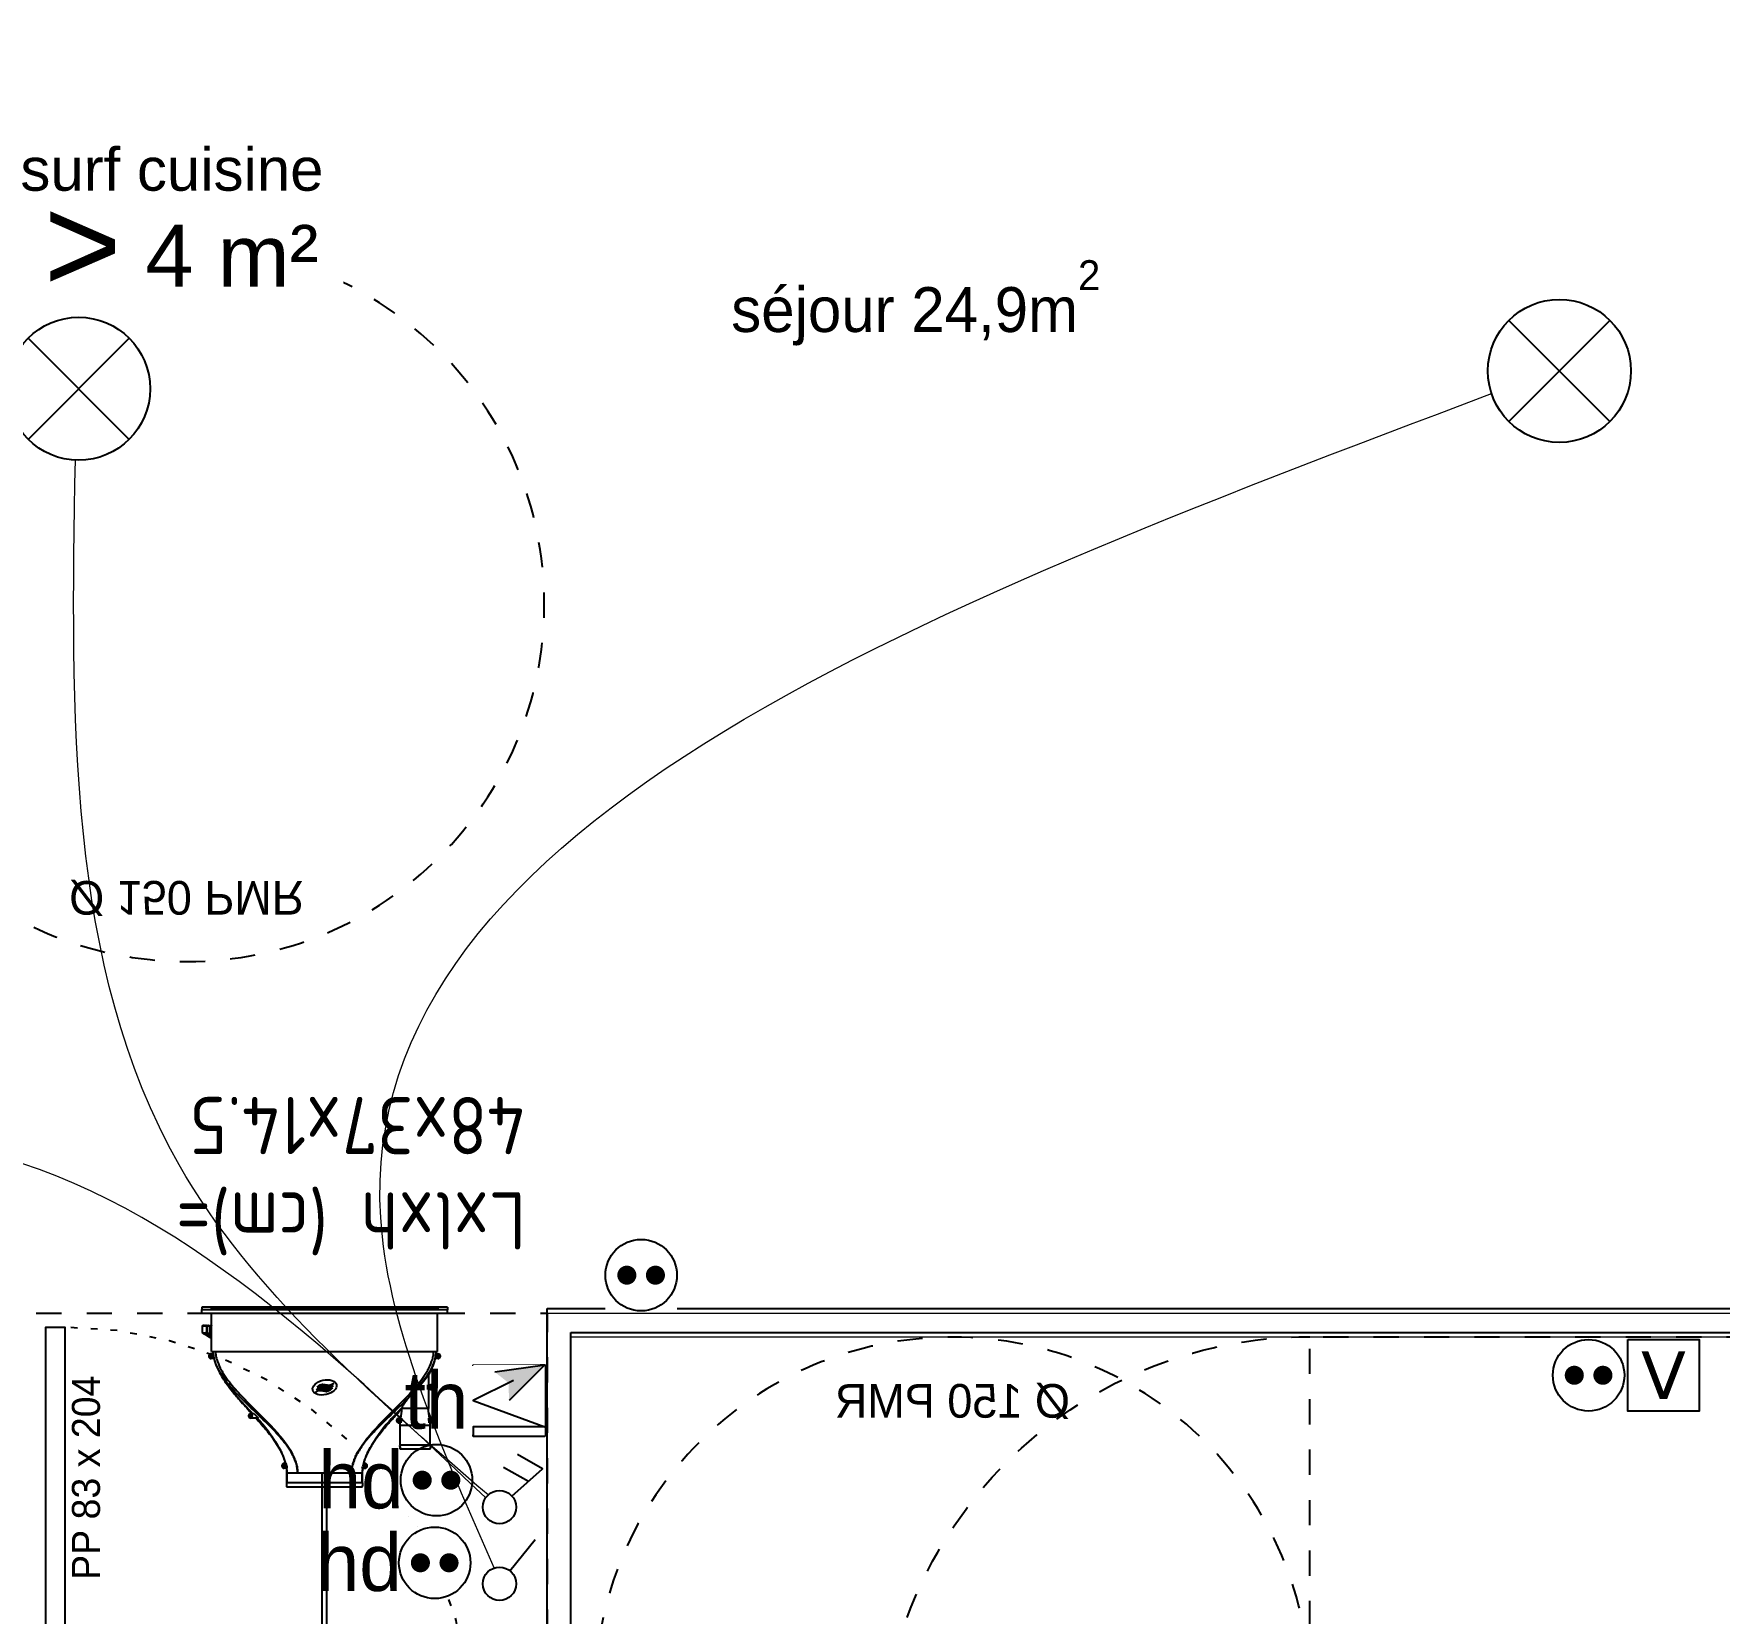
# Model space of a CAD drawing. Header units: centimetres. Extents: x 2648 to 12729, y 1890 to 6224.
# Drawn here: x 10297.7 to 10651.3, y 4448.4 to 4779.8 of the extents above; entities that cross this region are included whole.
import ezdxf

# ---------------------------------------------------------------- set-up
doc = ezdxf.new("R2010")
doc.units = ezdxf.units.CM
for name, pattern in [('Style de ligne -18', [0.164042, 0.054681, -0.109361]), ('Style de ligne -5', [0.20828, 0.069425, -0.138855]), ('VW-01', [0.41656, 0.20828, -0.20828])]:
    doc.linetypes.add(name, pattern=pattern)
for name, color, linetype in [('B aménagement intérieur', 252, 'Continuous'), ('B Faux plafonds', 9, 'Continuous'), ('B Général', 252, 'Continuous'), ('C ANNOTATIONS-PMR', 252, 'Style de ligne -5'), ('C ANNOTATIONS-prestations', 252, 'Continuous'), ('C ANNOTATIONS-texte', 252, 'Continuous'), ('D SURFACES-shab', 252, 'Continuous')]:
    doc.layers.add(name, color=color, linetype=linetype)
for name, color, linetype, lineweight in [('prlm-CHAUFF', 4, 'Continuous', 25), ('prlm-ELEC-CFA', 1, 'Continuous', 25), ('prlm-ELEC-CFO', 10, 'Continuous', 25)]:
    doc.layers.add(name, color=color, linetype=linetype, lineweight=lineweight)
doc.styles.add('Eurostile', font='Eurosti.TTF')
doc.styles.add('Eurostile (italic)', font='Eurostib.TTF')
doc.styles.add('prlm-elec-cfa', font='comic.ttf', dxfattribs={"height": 12})
doc.styles.add('prlm-elec-cfo', font='comic.ttf', dxfattribs={"height": 12})
doc.styles.add('prlm-sejc', font='arial.ttf', dxfattribs={"height": 20})
doc.styles.get("Standard").update_dxf_attribs({"font": 'isocp.shx', "height": 15})

# ---------------------------------------------------------------- blocks, each defined once
blk = doc.blocks.new('B 80.PP 80')
at = {"layer": 'B Général', "flags": 128}
blk.add_lwpolyline([(-43, 2.5), (-43, 85.5), (-39, 85.5), (-39, 2.5)], close=True, dxfattribs=at)
at = {"layer": 'B Général', "linetype": 'Style de ligne -18', "ltscale": 25.4, "flags": 128}
blk.add_lwpolyline([(46, 2.5), (45.27, 13.33), (43.1, 23.98), (39.53, 34.26), (34.61, 44), (28.44, 53.03), (21.1, 61.19), (12.74, 68.35), (3.5, 74.38), (-6.47, 79.18), (-17, 82.67), (-27.91, 84.79), (-39, 85.5)], dxfattribs=at)
at = {"layer": 'B Général', "linetype": 'Continuous', "flags": 128}
for points in [[(-45, 2.5), (-43, 2.5), (-43, 0), (-40, 0), (-40, -2.5), (-45, -2.5)], [(48, 2.5), (46, 2.5), (46, 0), (43, 0), (43, -2.5), (48, -2.5), (48, -2.5), (48, -2.5), (48, 1.79), (48, 1.79)]]:
    blk.add_lwpolyline(points, close=True, dxfattribs=at)
at = {"layer": 'C ANNOTATIONS-prestations', "insert": (-37.5, 32.5), "char_height": 5.8825, "attachment_point": 1, "rotation": 90, "line_spacing_factor": 0.894142, "style": 'Eurostile'}
blk.add_mtext('PP 83 x 204', dxfattribs=at)
blk = doc.blocks.new('B 80.Rond 150_PMR')
at = {"layer": 'B Général', "linetype": 'VW-01', "ltscale": 25.4}
blk.add_circle((0, 0), 75, dxfattribs=at)
at = {"layer": 'B Général', "insert": (-61.5, 0), "char_height": 7.059, "attachment_point": 5, "rotation": 90, "line_spacing_factor": 0.894142, "style": 'Eurostile (italic)'}
blk.add_mtext('Ø 150 PMR', dxfattribs=at)
blk = doc.blocks.new('B 80.Lit 140.190_PMR 1')
at = {"layer": 'B Général', "linetype": 'VW-01', "ltscale": 25.4, "flags": 128}
blk.add_lwpolyline([(-70, 50), (70, 50), (70, 140), (-70, 140)], close=True, dxfattribs=at)
at = {"layer": 'B Général', "linetype": 'VW-01', "ltscale": 25.4}
blk.add_arc((70, 50), 90, 0, 90, dxfattribs=at)
blk = doc.blocks.new('B 80.T3 BS 107 (2D)')
at = {"layer": 'B Faux plafonds', "linetype": 'VW-01', "ltscale": 25.4, "flags": 128}
blk.add_lwpolyline([(-102.3, 328.51), (-102.31, 254.52), (-410.28, 254.51), (-410.28, 161.48), (-267.29, 161.48), (-267.29, 34.48), (-143.3, 34.48), (-143.3, 134.5), (-69.14, 134.5), (-69.24, 43.59), (-66.26, 43.59), (-66.26, 43.57), (78.3, 43.58), (78.3, 263.5), (63.3, 263.5), (63.3, 328.51)], close=True, dxfattribs=at)
at = {"layer": 'B Général', "linetype": 'Continuous'}
for p, q in [((78.3, 161.51), (78.3, 42.58)), ((83.3, 161.51), (83.3, 47.58)), ((83.3, 161.51), (83.3, 47.58)), ((78.3, 129.5), (78.3, 42.58)), ((83.3, 47.58), (498.3, 47.58)), ((83.3, 47.58), (498.3, 47.58)), ((78.3, 42.58), (498.3, 42.58)), ((78.3, 42.58), (498.3, 42.58))]:
    blk.add_line(p, q, dxfattribs=at)
at = {"layer": 'D SURFACES-shab', "lineweight": 18, "flags": 128}
for points in [[(83.3, 328.49), (498.3, 328.49), (498.3, 48.58), (83.3, 48.58)], [(-138.3, 43.58), (-69.24, 43.59), (-69.27, 129.5), (78.3, 129.5), (78.3, 43.58), (498.3, 43.58), (498.3, -328.51), (-138.3, -328.51)]]:
    blk.add_lwpolyline(points, close=True, dxfattribs=at)
at = {"layer": 'B Général', "rotation": 180}
blk.add_blockref('B 80.Lit 140.190_PMR 1', (308.3, 188.49), dxfattribs=at)
at = {"layer": 'B Général', "xscale": -1, "rotation": 180}
blk.add_blockref('B 80.PP 80', (16.11, 132), dxfattribs=at)
at = {"layer": 'C ANNOTATIONS-PMR', "ltscale": 25.4}
for p, rotation in [((163.3, 123.58), 90), ((2.7, -105.23), 270)]:
    blk.add_blockref('B 80.Rond 150_PMR', p, dxfattribs=dict(at, rotation=rotation))
blk = doc.blocks.new('xi.th-ch')
at = {"layer": 'prlm-CHAUFF', "color": 0, "linetype": 'ByBlock', "lineweight": -2, "flags": 128}
blk.add_lwpolyline([(-7.5, 7.5), (7.5, 7.5), (7.5, -7.5), (-7.5, -7.5)], close=True, dxfattribs=at)
at = {"layer": 'prlm-CHAUFF', "color": 0}
blk.add_lwpolyline([(-7.5, -7.5), (7.5, 7.5)], dxfattribs=at)
blk = doc.blocks.new('xi.TH')
at = {"color": 0, "lineweight": 5}
blk.add_wipeout([(-7.5, -7.5), (7.5, -7.5), (7.5, 7.5), (-7.5, 7.5)], dxfattribs=at).dxf.layer = 'prlm-ELEC-CFA'
at = {"layer": 'prlm-ELEC-CFA', "lineweight": 5}
blk.add_hatch(color=0, dxfattribs=at).paths.add_polyline_path([(-3, 6), (-0.1, 3.7), (0, 0), (7.5, 7.5)])
at = {"layer": 'prlm-ELEC-CFA', "color": 0}
for points in [[(-3, 6), (7.5, 7.5), (0, 0)], [(0.95, 4.23), (-7.5, 0), (7.5, -5.5), (-7.5, -5.5), (-7.5, -7.5), (7.5, -7.5)]]:
    blk.add_lwpolyline(points, dxfattribs=at)
blk = doc.blocks.new('xi.PC')
at = {"color": 0, "lineweight": 5}
blk.add_wipeout([(-7.5, -7.5), (7.5, -7.5), (7.5, 7.5), (-7.5, 7.5)], dxfattribs=at).dxf.layer = 'prlm-ELEC-CFO'
at = {"layer": 'prlm-ELEC-CFO', "color": 0, "linetype": 'ByBlock', "lineweight": 5, "const_width": 2}
for points in [[(-4, 0, 1), (-2, 0, 1)], [(2, 0, 1), (4, 0, 1)]]:
    blk.add_lwpolyline(points, format="xyb", close=True, dxfattribs=at)
at = {"layer": 'prlm-ELEC-CFO', "color": 0, "linetype": 'ByBlock', "lineweight": -2}
blk.add_circle((0, 0), 7.5, dxfattribs=at)
blk = doc.blocks.new('xi.PCHD')
at = {"color": 0, "lineweight": 5}
blk.add_wipeout([(-7.5, -7.5), (7.5, -7.5), (7.5, 7.5), (-7.5, 7.5)], dxfattribs=at).dxf.layer = 'prlm-ELEC-CFO'
at = {"layer": 'prlm-ELEC-CFO', "color": 0, "linetype": 'ByBlock', "lineweight": 5, "const_width": 2}
for points in [[(-4, 0, 1), (-2, 0, 1)], [(2, 0, 1), (4, 0, 1)]]:
    blk.add_lwpolyline(points, format="xyb", close=True, dxfattribs=at)
at = {"layer": 'prlm-ELEC-CFO', "color": 0, "linetype": 'ByBlock', "lineweight": -2}
blk.add_circle((0, 0), 7.5, dxfattribs=at)
blk = doc.blocks.new('xi.DA')
at = {"layer": 'prlm-ELEC-CFO', "color": 0}
for points in [[(4.05, 1.39), (-1.17, 4.34)], [(0.61, -1.67), (7.04, 4.05), (1.81, 7.01)]]:
    blk.add_lwpolyline(points, dxfattribs=at)
blk.add_circle((-2, -4), 3.5, dxfattribs=at)
blk = doc.blocks.new('xi.SA')
at = {"layer": 'prlm-ELEC-CFO', "color": 0}
blk.add_lwpolyline([(0.2, -1.28), (5.5, 5.28)], dxfattribs=at)
blk.add_circle((-2, -4), 3.5, dxfattribs=at)
blk = doc.blocks.new('xi.PTCE')
at = {"layer": 'prlm-ELEC-CFO', "color": 0}
for points in [[(-10.61, 10.61), (10.61, -10.61)], [(10.61, 10.61), (-10.61, -10.61)]]:
    blk.add_lwpolyline(points, dxfattribs=at)
at = {"layer": 'prlm-ELEC-CFO', "color": 0, "linetype": 'ByBlock'}
blk.add_circle((0, 0), 15, dxfattribs=at)
blk = doc.blocks.new('xi.4m²')
at = {"color": 0}
blk.add_wipeout([(-34.54, 20.54), (34.54, 20.54), (34.54, -20.54), (-34.54, -20.54)], dxfattribs=at).dxf.layer = 'prlm-ELEC-CFO'
at = {"layer": 'prlm-ELEC-CFO', "color": 0, "attachment_point": 6, "line_spacing_factor": 0.8, "style": 'prlm-sejc'}
for s, insert, char_height in [('surf cuisine', (30.36, 8.9), 9), ('4 m²', (29.31, -9.19), 13)]:
    blk.add_mtext(s, dxfattribs=dict(at, insert=insert, char_height=char_height))
at = {"layer": 'prlm-ELEC-CFO', "color": 0, "style": 'prlm-sejc', "flags": 8}
blk.add_attdef('?', (-28.3, -16.79), '', height=20, dxfattribs=at)
blk = doc.blocks.new('xi.TV')
at = {"layer": 'prlm-ELEC-CFA', "color": 0, "linetype": 'ByBlock', "lineweight": -2, "flags": 128}
blk.add_lwpolyline([(-7.5, 7.5), (7.5, 7.5), (7.5, -7.5), (-7.5, -7.5)], close=True, dxfattribs=at)
at = {"layer": 'prlm-ELEC-CFA', "color": 0, "linetype": 'ByBlock', "insert": (0, 0), "char_height": 10, "width": 11.36, "attachment_point": 5}
blk.add_mtext('{\\fVerdana|b0|i0|c0|p34;V}', dxfattribs=at)
blk = doc.blocks.new('xi.twintop')
at = {"layer": 'prlm-CHAUFF', "ltscale": 50}
for p, q in [((-8, 35.6), (8, 35.6)), ((-7.9, 36.5), (7.9, 36.5)), ((-7.9, 35.6), (-7.9, 33.5)), ((-7.9, 33.5), (-7.9, 35.6)), ((7.9, 35.6), (7.9, 33.5)), ((7.9, 33.5), (7.9, 35.6)), ((-8.61, 31.95), (-8.61, 32.05)), ((-8.61, 32.05), (-8.51, 32.05)), ((-8.51, 31.95), (-8.61, 31.95)), ((-8.51, 32.16), (-8.41, 32.16)), ((-8.51, 32.05), (-8.51, 32.16)), ((-8.51, 31.84), (-8.51, 31.95)), ((-8.41, 31.84), (-8.51, 31.84)), ((-7.9, 32.5), (-8.46, 32.5)), ((-8.41, 32.16), (-8.41, 32.05)), ((-8.41, 32.05), (-8.3, 32.05)), ((-8.3, 31.95), (-8.41, 31.95)), ((-8.41, 31.95), (-8.41, 31.84)), ((-8.3, 32.05), (-8.3, 31.95)), ((-8.16, 31.5), (-7.95, 32.18)), ((-7.9, 32.5), (-7.95, 32.18)), ((-5.67, 33.5), (-7.9, 33.5)), ((5.67, 33.5), (-5.67, 33.5)), ((7.9, 33.5), (5.67, 33.5)), ((7.95, 32.18), (7.9, 32.5)), ((7.9, 32.5), (8.46, 32.5)), ((8.16, 31.5), (7.95, 32.18)), ((8.3, 31.95), (8.3, 32.05)), ((8.3, 32.05), (8.41, 32.05)), ((8.41, 31.95), (8.3, 31.95)), ((8.41, 32.16), (8.51, 32.16)), ((8.41, 32.05), (8.41, 32.16)), ((8.41, 31.84), (8.41, 31.95)), ((8.51, 31.84), (8.41, 31.84)), ((8.51, 32.16), (8.51, 32.05)), ((8.51, 32.05), (8.61, 32.05)), ((8.61, 31.95), (8.51, 31.95)), ((8.51, 31.95), (8.51, 31.84)), ((8.61, 32.05), (8.61, 31.95)), ((-22.15, 28.5), (-15.85, 28.5)), ((-9.41, 28.48), (-9.41, 28.48)), ((-8.46, 31.5), (-8.16, 31.5)), ((8.46, 31.5), (8.16, 31.5)), ((9.12, 29.02), (9.09, 29.02)), ((9.41, 28.48), (9.38, 28.48)), ((-15.75, 27.6), (-22.25, 27.6)), ((-22.15, 27.6), (-22.15, 23.5)), ((-22.15, 27.6), (-22.15, 23.5)), ((-15.85, 27.6), (-15.85, 23.5)), ((-15.85, 27.6), (-15.85, 23.5)), ((-22.56, 22.55), (-22.45, 22.55)), ((-22.56, 22.45), (-22.56, 22.55)), ((-22.45, 22.45), (-22.56, 22.45)), ((-22.45, 22.66), (-22.35, 22.66)), ((-22.45, 22.55), (-22.45, 22.66)), ((-22.45, 22.34), (-22.45, 22.45)), ((-22.35, 22.34), (-22.45, 22.34)), ((-22.4, 23), (-21.97, 23)), ((-21.85, 22), (-22.4, 22)), ((-22.35, 22.66), (-22.35, 22.55)), ((-22.35, 22.55), (-22.24, 22.55)), ((-22.24, 22.45), (-22.35, 22.45)), ((-22.35, 22.45), (-22.35, 22.34)), ((-22.24, 22.55), (-22.24, 22.45)), ((-15.85, 23.5), (-22.15, 23.5)), ((-21.97, 23), (-21.85, 22.06)), ((-21.85, 22.06), (-21.85, 22)), ((-16.2, 19.84), (-14.13, 22)), ((-14.13, 22), (-16.2, 19.84)), ((-16.15, 22.06), (-16.03, 23)), ((-16.15, 22), (-16.15, 22.06)), ((-15.6, 22), (-16.15, 22)), ((-16.03, 23), (-15.6, 23)), ((-15.76, 22.45), (-15.76, 22.55)), ((-15.76, 22.55), (-15.65, 22.55)), ((-15.65, 22.45), (-15.76, 22.45)), ((-15.65, 22.66), (-15.55, 22.66)), ((-15.65, 22.55), (-15.65, 22.66)), ((-15.65, 22.34), (-15.65, 22.45)), ((-15.55, 22.34), (-15.65, 22.34)), ((-15.55, 22.66), (-15.55, 22.55)), ((-15.55, 22.55), (-15.44, 22.55)), ((-15.55, 22.45), (-15.55, 22.34)), ((-15.44, 22.45), (-15.55, 22.45)), ((-15.44, 22.55), (-15.44, 22.45)), ((14.83, 21), (13.83, 22)), ((13.83, 22), (15.44, 22)), ((15.28, 21.45), (15.28, 21.55)), ((15.28, 21.55), (15.39, 21.55)), ((15.39, 21.45), (15.28, 21.45)), ((15.39, 21.66), (15.49, 21.66)), ((15.39, 21.55), (15.39, 21.66)), ((15.39, 21.34), (15.39, 21.45)), ((15.49, 21.34), (15.39, 21.34)), ((15.49, 21.66), (15.49, 21.55)), ((15.49, 21.55), (15.6, 21.55)), ((15.49, 21.45), (15.49, 21.34)), ((15.6, 21.45), (15.49, 21.45)), ((15.6, 21.55), (15.6, 21.45)), ((-21.8, 20), (-16.2, 20)), ((-21.8, 16), (-21.8, 20)), ((-21.8, 16), (-21.8, 20)), ((-16.2, 19.84), (-16.2, 20)), ((-16.2, 19.84), (-16.2, 20)), ((15.44, 21), (14.83, 21)), ((-22.36, 15.45), (-22.36, 15.55)), ((-22.36, 15.55), (-22.25, 15.55)), ((-22.25, 15.45), (-22.36, 15.45)), ((-22.25, 15.66), (-22.15, 15.66)), ((-22.25, 15.55), (-22.25, 15.66)), ((-22.25, 15.34), (-22.25, 15.45)), ((-22.15, 15.34), (-22.25, 15.34)), ((-22.2, 16), (-21.65, 16)), ((-21.65, 15), (-22.2, 15)), ((-22.15, 15.66), (-22.15, 15.55)), ((-22.15, 15.55), (-22.04, 15.55)), ((-22.15, 15.45), (-22.15, 15.34)), ((-22.04, 15.45), (-22.15, 15.45)), ((-22.04, 15.55), (-22.04, 15.45)), ((-21.8, 12.88), (-21.8, 15)), ((-21.8, 12.88), (-21.8, 15)), ((-21.65, 16), (-21.65, 15)), ((-23.96, 8.95), (-23.96, 9.05)), ((-23.96, 9.05), (-23.85, 9.05)), ((-23.85, 8.95), (-23.96, 8.95)), ((-23.85, 9.16), (-23.75, 9.16)), ((-23.85, 9.05), (-23.85, 9.16)), ((-23.85, 8.84), (-23.85, 8.95)), ((-23.75, 8.84), (-23.85, 8.84)), ((-23.8, 9.5), (-23.19, 9.5)), ((-23.36, 8.5), (-23.8, 8.5)), ((-23.75, 9.16), (-23.75, 9.05)), ((-23.75, 9.05), (-23.64, 9.05)), ((-23.75, 8.95), (-23.75, 8.84)), ((-23.64, 8.95), (-23.75, 8.95)), ((23.7, 8), (-23.7, 8)), ((-23.7, 8), (-23.7, 0)), ((-23.64, 9.05), (-23.64, 8.95)), ((-23.36, 8.42), (-23.36, 8.5)), ((23.19, 9.5), (23.8, 9.5)), ((23.36, 8.42), (23.36, 8.5)), ((23.8, 8.5), (23.36, 8.5)), ((23.64, 8.95), (23.64, 9.05)), ((23.64, 9.05), (23.75, 9.05)), ((23.75, 8.95), (23.64, 8.95)), ((23.7, 8), (23.7, 0)), ((23.75, 9.16), (23.85, 9.16)), ((23.75, 9.05), (23.75, 9.16)), ((23.75, 8.84), (23.75, 8.95)), ((23.85, 8.84), (23.75, 8.84)), ((23.85, 9.16), (23.85, 9.05)), ((23.85, 9.05), (23.96, 9.05)), ((23.85, 8.95), (23.85, 8.84)), ((23.96, 8.95), (23.85, 8.95)), ((23.96, 9.05), (23.96, 8.95)), ((24.18, 4.47), (23.7, 4.81)), ((24.06, 4.42), (23.7, 4.66)), ((24.06, 2.6), (24.06, 4.42)), ((24.64, 4.04), (24.06, 4.42)), ((24.2, 4.46), (24.18, 4.47)), ((24.54, 4.24), (24.2, 4.46)), ((24.35, 4.85), (24.33, 4.89)), ((24.35, 4.36), (24.35, 4.85)), ((24.35, 4.85), (24.36, 4.85)), ((24.41, 4.79), (24.43, 4.83)), ((24.41, 4.79), (24.41, 4.32)), ((25.01, 4.43), (24.41, 4.79)), ((24.43, 4.83), (25.04, 4.47)), ((24.64, 4.04), (24.72, 4.01)), ((24.64, 2.6), (24.64, 4.04)), ((24.72, 4.01), (24.72, 2.65)), ((25.04, 4.47), (25.01, 4.43)), ((25.01, 4.25), (25.01, 4.43)), ((25.02, 4.42), (25.01, 4.43)), ((25.06, 4.46), (25.02, 4.42)), ((25.02, 4.42), (25.02, 4.25)), ((25.28, 4.25), (25.02, 4.42)), ((25.04, 4.47), (25.06, 4.46)), ((25.06, 4.46), (25.39, 4.24)), ((25.71, 2.65), (25.71, 4.01)), ((-25.75, 0), (-25.75, -0.73)), ((25.75, 0), (-25.75, 0)), ((23.7, 2.6), (24.06, 2.6)), ((23.7, 2.57), (23.73, 2.6)), ((23.79, 2.6), (23.88, 2.51)), ((23.88, 2.51), (23.97, 2.6)), ((24.04, 2.6), (24.13, 2.51)), ((24.64, 2.6), (24.06, 2.6)), ((24.13, 2.51), (24.22, 2.6)), ((24.18, 2.56), (24.24, 2.51)), ((24.24, 2.51), (24.3, 2.58)), ((24.28, 2.6), (24.37, 2.51)), ((24.37, 2.51), (24.46, 2.6)), ((24.42, 2.57), (24.48, 2.51)), ((24.48, 2.51), (24.56, 2.58)), ((24.54, 2.6), (24.63, 2.51)), ((24.63, 2.51), (24.72, 2.6)), ((24.72, 2.65), (24.64, 2.6)), ((24.64, 2.6), (24.64, 2.6)), ((25.66, 2.6), (24.64, 2.6)), ((24.7, 2.58), (24.77, 2.51)), ((24.72, 2.65), (25.71, 2.65)), ((24.73, 2.6), (24.82, 2.51)), ((24.77, 2.51), (24.79, 2.53)), ((24.82, 2.51), (24.91, 2.6)), ((24.9, 2.59), (24.98, 2.51)), ((24.98, 2.51), (25.07, 2.6)), ((25.02, 2.54), (25.05, 2.51)), ((25.05, 2.51), (25.09, 2.55)), ((25.06, 2.58), (25.13, 2.51)), ((25.13, 2.51), (25.22, 2.6)), ((25.19, 2.57), (25.25, 2.51)), ((25.25, 2.51), (25.34, 2.6)), ((25.27, 2.53), (25.29, 2.51)), ((25.29, 2.51), (25.32, 2.54)), ((25.31, 2.56), (25.36, 2.51)), ((25.36, 2.51), (25.45, 2.6)), ((25.4, 2.55), (25.44, 2.51)), ((25.44, 2.51), (25.53, 2.6)), ((25.48, 2.54), (25.51, 2.51)), ((25.51, 2.51), (25.6, 2.6)), ((25.53, 2.53), (25.55, 2.51)), ((25.55, 2.51), (25.64, 2.6)), ((25.71, 2.65), (25.66, 2.6)), ((25.66, 2.6), (25.66, 2.6)), ((25.75, 0), (25.75, -0.73)), ((-25.75, -0.81), (-25.75, -0.73)), ((-25.75, -0.73), (25.75, -0.73)), ((-25.75, -1.3), (-25.75, -0.81)), ((25.75, -0.81), (-25.75, -0.81)), ((-25.75, -1.3), (25.75, -1.3)), ((23.75, -0.99), (-23.75, -0.99)), ((-23.75, -1.06), (-23.75, -0.99)), ((-23.55, -0.99), (-23.75, -1.06)), ((-23.75, -1.06), (23.75, -1.06)), ((23.75, -1.11), (-23.75, -1.11)), ((-23.75, -1.16), (-23.75, -1.11)), ((-23.59, -1.11), (-23.75, -1.16)), ((-23.75, -1.16), (23.75, -1.16)), ((23.75, -1.2), (-23.75, -1.2)), ((-23.75, -1.23), (-23.75, -1.2)), ((-23.64, -1.2), (-23.75, -1.23)), ((-23.75, -1.23), (23.75, -1.23)), ((23.75, -1.26), (-23.75, -1.26)), ((-23.75, -1.28), (-23.75, -1.26)), ((-23.68, -1.26), (-23.75, -1.28)), ((-23.75, -1.28), (23.75, -1.28)), ((23.75, -1.29), (-23.75, -1.29)), ((-23.75, -1.3), (-23.75, -1.29)), ((-23.73, -1.29), (-23.75, -1.3)), ((-23.75, -1.3), (23.75, -1.3)), ((23.75, -1.06), (23.55, -0.99)), ((23.75, -1.16), (23.59, -1.11)), ((23.75, -1.23), (23.64, -1.2)), ((23.75, -1.28), (23.68, -1.26)), ((23.75, -1.3), (23.73, -1.29)), ((23.75, -0.99), (23.75, -1.06)), ((23.75, -1.11), (23.75, -1.16)), ((23.75, -1.2), (23.75, -1.23)), ((23.75, -1.26), (23.75, -1.28)), ((23.75, -1.29), (23.75, -1.3)), ((25.75, -0.73), (25.75, -0.81)), ((25.75, -1.3), (25.75, -0.81))]:
    blk.add_line(p, q, dxfattribs=at)
for centre, radius in [((-8.46, 32), 0.3), ((-8.46, 32), 0.25), ((8.46, 32), 0.3), ((8.46, 32), 0.25), ((-22.4, 22.5), 0.3), ((-22.4, 22.5), 0.25), ((-15.6, 22.5), 0.3), ((-15.6, 22.5), 0.25), ((15.44, 21.5), 0.3), ((15.44, 21.5), 0.25), ((-22.2, 15.5), 0.3), ((-22.2, 15.5), 0.25), ((-23.8, 9), 0.3), ((-23.8, 9), 0.25), ((23.8, 9), 0.3), ((23.8, 9), 0.25)]:
    blk.add_circle(centre, radius, dxfattribs=at)
for centre, radius, start, end in [((-6.01, 35.83), 2, 160.5755, 186.7441), ((-6.01, 35.83), 2, 160.5755, 186.7441), ((6.01, 35.83), 2, 353.2559, 19.4245), ((6.01, 35.83), 2, 353.2559, 19.4245), ((-8.46, 32), 0.5, 90, 270), ((-15.67, 33.51), 7.77, 352.5456, 359.9423), ((-15.72, 33.51), 7.82, 352.5763, 359.9264), ((-15.07, 33.49), 7.17, 352.0923, 353.5448), ((-15.07, 33.49), 7.17, 353.9053, 0.1157), ((15.11, 33.49), 7.25, 179.9215, 187.8382), ((15.67, 33.51), 7.77, 180.0577, 187.4544), ((15.72, 33.51), 7.82, 180.0736, 187.4237), ((21.1, 34.98), 13.43, 192.9954, 216.0824), ((8.46, 32), 0.5, 270, 90), ((-20.26, 27.83), 2, 160.5755, 186.7441), ((-20.26, 27.83), 2, 160.5755, 186.7441), ((-17.74, 27.83), 2, 353.2559, 19.4245), ((-17.74, 27.83), 2, 353.2559, 19.4245), ((-43.13, 48.06), 39, 319.3887, 329.86), ((-43.13, 48.06), 39, 319.3887, 329.8601), ((-26.92, 38.17), 20.01, 331.0483, 332.7983), ((-26.92, 38.17), 20.01, 331.0482, 332.7982), ((-19.51, 34.47), 11.74, 332.3321, 345.441), ((-19.16, 34.32), 11.35, 332.1374, 345.6929), ((19.16, 34.32), 11.35, 194.4106, 207.8626), ((26.92, 38.17), 20.01, 207.2018, 208.9518), ((43.13, 48.06), 39, 210.1399, 220.6113), ((43.13, 48.06), 39, 212.5506, 220.6113), ((-22.4, 22.5), 0.5, 90, 270), ((-15.6, 22.5), 0.5, 270, 90), ((-22.51, 30.1), 11.66, 315.9701, 320.4245), ((-22.76, 30.33), 11.99, 316.0326, 320.3619), ((22.51, 30.1), 11.66, 219.5755, 224.0299), ((22.76, 30.33), 11.99, 219.6381, 223.9674), ((15.44, 21.5), 0.5, 270, 90), ((-22.2, 15.5), 0.5, 90, 270), ((-2.48, -0.77), 23.65, 136.4099, 144.7501), ((-44.74, 40.05), 35.1, 315.7111, 319.5265), ((-23.8, 9), 0.5, 90, 270), ((-11.41, 6.64), 12.12, 163.7263, 166.3852), ((23.8, 9), 0.5, 270, 90), ((17.64, -7.23), 13.85, 61.9182, 64.0515), ((17.76, -6.88), 13.43, 62.115, 63.7632), ((18.29, -6.04), 12.5, 61.3177, 61.5903), ((24.75, 5.45), 0.703, 233.033, 242.9325), ((24.72, 5.11), 0.448, 214.6713, 225.4982), ((25.88, 4.92), 0.836, 234.1326, 239.2425), ((18.29, -6.04), 12.5, 53.7494, 55.0637)]:
    blk.add_arc(centre, radius, start, end, dxfattribs=at)
blk.add_ellipse((0, 15.55), major_axis=(2.49, 0.57), ratio=0.600775, dxfattribs=at)
for points, knots in [([(-5.67, 33.5), (-5.67, 33.33), (-5.68, 33.16), (-5.7, 32.82), (-5.72, 32.65), (-5.8, 32.15), (-5.87, 31.82), (-6.05, 31.16), (-6.16, 30.84), (-6.41, 30.21), (-6.55, 29.9), (-7, 29), (-7.34, 28.43), (-8.08, 27.34), (-8.47, 26.81), (-9.69, 25.27), (-10.57, 24.3), (-12.38, 22.39), (-13.32, 21.46), (-15.19, 19.6), (-16.12, 18.67), (-17.95, 16.77), (-18.84, 15.8), (-20.08, 14.27), (-20.47, 13.75), (-21.03, 12.94), (-21.21, 12.66), (-21.55, 12.09), (-21.72, 11.8), (-22.17, 10.91), (-22.43, 10.31), (-22.7, 9.36), (-22.77, 9.03), (-22.86, 8.47), (-22.88, 8.24), (-22.89, 8)], [0, 0, 0, 0, 0.015625, 0.015625, 0.03125, 0.03125, 0.0625, 0.0625, 0.09375, 0.09375, 0.125, 0.125, 0.1875, 0.1875, 0.25, 0.25, 0.375, 0.375, 0.5, 0.5, 0.625, 0.625, 0.75, 0.75, 0.8125, 0.8125, 0.84375, 0.84375, 0.875, 0.875, 0.9375, 0.9375, 0.96875, 0.96875, 0.9907189, 0.9907189, 0.9907189, 0.9907189]), ([(-18.04, 17.26), (-16.85, 18.51), (-15.59, 19.7), (-13.1, 22.1), (-11.85, 23.3), (-10.07, 25.17), (-9.49, 25.81), (-8.39, 27.13), (-7.87, 27.82), (-7.16, 28.91), (-6.93, 29.29), (-6.52, 30.07), (-6.33, 30.48), (-6.02, 31.31), (-5.89, 31.74), (-5.76, 32.39), (-5.73, 32.61), (-5.69, 32.95), (-5.69, 33.06), (-5.67, 33.28), (-5.67, 33.39), (-5.67, 33.5)], [0, 0, 0, 0, 0.25, 0.25, 0.5, 0.5, 0.625, 0.625, 0.75, 0.75, 0.8125, 0.8125, 0.875, 0.875, 0.9375, 0.9375, 0.96875, 0.96875, 0.984375, 0.984375, 1, 1, 1, 1]), ([(5.67, 33.5), (5.67, 33.33), (5.68, 33.16), (5.71, 32.81), (5.73, 32.64), (5.81, 32.14), (5.88, 31.8), (6.08, 31.14), (6.2, 30.82), (6.47, 30.19), (6.62, 29.88), (7.1, 28.98), (7.46, 28.42), (8.23, 27.34), (8.65, 26.82), (9.93, 25.3), (10.84, 24.34), (12.72, 22.46), (13.69, 21.54), (15.61, 19.69), (16.57, 18.77), (18.43, 16.87), (19.34, 15.9), (20.59, 14.36), (20.99, 13.83), (21.55, 13), (21.73, 12.72), (22.07, 12.15), (22.24, 11.85), (22.69, 10.95), (22.94, 10.33), (23.21, 9.37), (23.28, 9.05), (23.36, 8.48), (23.38, 8.24), (23.39, 8)], [0, 0, 0, 0, 0.015625, 0.015625, 0.03125, 0.03125, 0.0625, 0.0625, 0.09375, 0.09375, 0.125, 0.125, 0.1875, 0.1875, 0.25, 0.25, 0.375, 0.375, 0.5, 0.5, 0.625, 0.625, 0.75, 0.75, 0.8125, 0.8125, 0.84375, 0.84375, 0.875, 0.875, 0.9375, 0.9375, 0.96875, 0.96875, 0.9908046, 0.9908046, 0.9908046, 0.9908046]), ([(22.89, 8), (22.88, 8.24), (22.86, 8.47), (22.77, 9.03), (22.7, 9.36), (22.43, 10.31), (22.17, 10.91), (21.72, 11.8), (21.55, 12.09), (21.21, 12.66), (21.03, 12.94), (20.47, 13.75), (20.08, 14.27), (18.84, 15.8), (17.95, 16.77), (16.12, 18.67), (15.18, 19.6), (13.32, 21.46), (12.38, 22.39), (10.57, 24.3), (9.69, 25.27), (8.47, 26.81), (8.08, 27.34), (7.34, 28.43), (7, 29), (6.55, 29.9), (6.41, 30.21), (6.16, 30.84), (6.05, 31.16), (5.87, 31.82), (5.79, 32.15), (5.72, 32.65), (5.7, 32.82), (5.68, 33.16), (5.67, 33.33), (5.67, 33.5)], [0.0092808, 0.0092808, 0.0092808, 0.0092808, 0.03125, 0.03125, 0.0625, 0.0625, 0.125, 0.125, 0.15625, 0.15625, 0.1875, 0.1875, 0.25, 0.25, 0.375, 0.375, 0.5, 0.5, 0.625, 0.625, 0.75, 0.75, 0.8125, 0.8125, 0.875, 0.875, 0.90625, 0.90625, 0.9375, 0.9375, 0.96875, 0.96875, 0.984375, 0.984375, 1, 1, 1, 1]), ([(-8.9, 29.46), (-9.06, 29.12), (-9.43, 28.41), (-10.08, 27.35), (-10.83, 26.27), (-11.65, 25.18), (-12.54, 24.1), (-13.65, 22.81), (-14.86, 21.46), (-15.81, 20.43), (-16.2, 20)], [0.1568082, 0.1568082, 0.1568082, 0.1568082, 0.2305418, 0.3149874, 0.4025619, 0.4929385, 0.5856877, 0.6803551, 0.8317746, 0.9509578, 0.9509578, 0.9509578, 0.9509578]), ([(14.38, 22), (14.06, 22.36), (13.37, 23.14), (12.33, 24.35), (11.38, 25.54), (10.58, 26.62), (9.93, 27.59), (9.37, 28.52), (9.05, 29.15), (8.91, 29.44)], [0.5730592, 0.5730592, 0.5730592, 0.5730592, 0.626259, 0.6884084, 0.7489718, 0.7930827, 0.8358988, 0.8773199, 0.9123747, 0.9123747, 0.9123747, 0.9123747]), ([(-18.04, 17.26), (-17.81, 17.52), (-17.58, 17.79), (-17.17, 18.3), (-16.98, 18.55), (-16.64, 19.03), (-16.49, 19.25), (-16.32, 19.53), (-16.28, 19.62), (-16.22, 19.76), (-16.2, 19.81), (-16.2, 19.84)], [0, 0, 0, 0, 0.25, 0.25, 0.5, 0.5, 0.75, 0.75, 0.875, 0.875, 1, 1, 1, 1]), ([(23.19, 9.5), (23.12, 9.79), (23.04, 10.07), (22.86, 10.64), (22.75, 10.92), (22.41, 11.74), (22.14, 12.27), (21.56, 13.3), (21.24, 13.8), (20.57, 14.77), (20.21, 15.25), (19.11, 16.65), (18.33, 17.54), (16.73, 19.29), (15.91, 20.15), (15.09, 21)], [0, 0, 0, 0, 0.0625, 0.0625, 0.125, 0.125, 0.25, 0.25, 0.375, 0.375, 0.5, 0.5, 0.75, 0.75, 1, 1, 1, 1]), ([(21.4, 13.55), (21.3, 13.71), (20.98, 14.2), (20.41, 15.02), (19.67, 15.99), (18.88, 16.96), (17.95, 18.04), (16.9, 19.22), (15.98, 20.24), (15.44, 20.84), (15.29, 21)], [0.1694223, 0.1694223, 0.1694223, 0.1694223, 0.1906001, 0.2339285, 0.2787061, 0.3247019, 0.3716424, 0.4351709, 0.4991397, 0.523565, 0.523565, 0.523565, 0.523565]), ([(-23.39, 8), (-23.38, 8.28), (-23.35, 8.55), (-23.25, 9.19), (-23.16, 9.55), (-22.84, 10.61), (-22.54, 11.29), (-21.83, 12.6), (-21.42, 13.22), (-20.56, 14.41), (-20.09, 14.98), (-19.62, 15.54)], [0.0331631, 0.0331631, 0.0331631, 0.0331631, 0.125, 0.125, 0.25, 0.25, 0.5, 0.5, 0.75, 0.75, 1, 1, 1, 1]), ([(-1.94, 14.63), (-1.21, 15.35), (-0.84, 15.44), (-0.45, 15.4), (0.16, 15.33), (0.81, 14.93), (1.54, 15.51)], [0, 0, 0, 0, 0.389075, 0.389075, 0.389075, 1, 1, 1, 1]), ([(-1.63, 15.67), (-0.9, 16.39), (-0.53, 16.49), (-0.14, 16.44), (0.47, 16.38), (1.12, 15.98), (1.85, 16.55)], [0, 0, 0, 0, 0.389075, 0.389075, 0.389075, 1, 1, 1, 1]), ([(-23.19, 9.5), (-23.12, 9.8), (-23.04, 10.09), (-22.9, 10.53), (-22.84, 10.67), (-22.74, 10.96), (-22.68, 11.1), (-22.5, 11.53), (-22.37, 11.8), (-22.1, 12.35), (-21.95, 12.61), (-21.8, 12.88)], [0, 0, 0, 0, 0.25, 0.25, 0.375, 0.375, 0.5, 0.5, 0.75, 0.75, 1, 1, 1, 1]), ([(-21.8, 12.88), (-21.96, 12.6), (-22.11, 12.32), (-22.4, 11.74), (-22.54, 11.45), (-22.78, 10.85), (-22.89, 10.55), (-23.01, 10.17), (-23.03, 10.1), (-23.05, 10.03)], [0, 0, 0, 0, 0.25, 0.25, 0.5, 0.5, 0.75, 0.75, 0.8062429, 0.8062429, 0.8062429, 0.8062429]), ([(24.24, 4.96), (24.23, 4.96), (24.23, 4.96), (24.22, 4.97), (24.2, 4.97), (24.19, 4.97), (24.18, 4.98), (24.16, 4.98), (24.15, 4.98), (24.13, 4.99), (24.11, 4.99), (24.09, 4.99), (24.08, 4.99), (24.05, 4.99), (24.02, 4.99), (23.98, 4.99), (23.93, 4.98), (23.89, 4.98), (23.84, 4.97), (23.78, 4.96), (23.74, 4.95), (23.71, 4.95), (23.7, 4.94)], [0.1059402, 0.1059402, 0.1059402, 0.1059402, 0.1359504, 0.1694868, 0.202886, 0.2361704, 0.2693627, 0.3024859, 0.3355633, 0.3686184, 0.401675, 0.434757, 0.4678887, 0.5010941, 0.5629781, 0.6246926, 0.6863942, 0.7482374, 0.8103737, 0.8729511, 0.9361135, 0.9654522, 0.9654522, 0.9654522, 0.9654522]), ([(23.7, 4.91), (23.71, 4.91), (23.72, 4.91), (23.74, 4.92), (23.78, 4.92), (23.81, 4.93), (23.83, 4.93), (23.86, 4.94), (23.89, 4.94), (23.92, 4.95), (23.94, 4.95), (23.97, 4.95), (23.99, 4.96), (24.02, 4.96), (24.04, 4.96), (24.06, 4.96), (24.08, 4.96), (24.11, 4.96), (24.14, 4.96), (24.18, 4.96), (24.21, 4.95), (24.24, 4.95), (24.26, 4.94), (24.28, 4.93), (24.3, 4.92), (24.32, 4.91), (24.33, 4.9), (24.33, 4.89)], [0.053874, 0.053874, 0.053874, 0.053874, 0.0607104, 0.0907643, 0.1206402, 0.1503557, 0.1799287, 0.2093776, 0.238721, 0.2679778, 0.2971672, 0.3263086, 0.3554219, 0.3845269, 0.4136437, 0.4427926, 0.4719939, 0.5012681, 0.5562327, 0.6110034, 0.6657154, 0.7205017, 0.7754929, 0.8308166, 0.8865967, 0.9429527, 1, 1, 1, 1]), ([(24.35, 4.85), (24.35, 4.86), (24.35, 4.86), (24.34, 4.87), (24.33, 4.88), (24.32, 4.88), (24.31, 4.89), (24.3, 4.89), (24.29, 4.9), (24.28, 4.9), (24.26, 4.91), (24.25, 4.91), (24.23, 4.91), (24.22, 4.92), (24.2, 4.92), (24.18, 4.92), (24.17, 4.92), (24.15, 4.92), (24.12, 4.92), (24.09, 4.92), (24.05, 4.92), (24, 4.92), (23.95, 4.91), (23.9, 4.9), (23.85, 4.89), (23.79, 4.88), (23.74, 4.87), (23.71, 4.86), (23.7, 4.86)], [0, 0, 0, 0, 0.0300773, 0.0600539, 0.0899314, 0.1197114, 0.1493956, 0.1789856, 0.2084831, 0.2378898, 0.2672073, 0.2964374, 0.3255817, 0.3546421, 0.3836203, 0.4125181, 0.4413372, 0.4700795, 0.4987468, 0.5532579, 0.6080368, 0.6630958, 0.7184471, 0.7741027, 0.8300742, 0.8863734, 0.9430116, 0.9677174, 0.9677174, 0.9677174, 0.9677174]), ([(24.65, 4.2), (24.65, 4.2), (24.64, 4.2), (24.64, 4.2), (24.63, 4.2), (24.63, 4.2), (24.62, 4.2), (24.61, 4.21), (24.6, 4.21), (24.59, 4.21), (24.58, 4.22), (24.55, 4.23), (24.54, 4.24), (24.54, 4.24)], [0, 0, 0, 0, 0.061789, 0.122374, 0.182441, 0.242697, 0.303842, 0.366548, 0.43144, 0.49908, 0.668346, 0.832646, 1, 1, 1, 1]), ([(25.45, 4.21), (25.44, 4.21), (25.44, 4.22), (25.43, 4.22), (25.41, 4.23), (25.4, 4.23), (25.39, 4.24), (25.37, 4.24), (25.36, 4.25), (25.34, 4.25), (25.32, 4.25), (25.3, 4.26), (25.29, 4.26), (25.27, 4.26), (25.24, 4.26), (25.22, 4.26), (25.2, 4.26), (25.17, 4.26), (25.13, 4.26), (25.08, 4.26), (25.03, 4.26), (24.97, 4.25), (24.91, 4.24), (24.85, 4.24), (24.79, 4.23), (24.72, 4.21), (24.67, 4.21), (24.65, 4.2)], [0.0304712, 0.0304712, 0.0304712, 0.0304712, 0.0599457, 0.0897682, 0.1195016, 0.1491541, 0.1787343, 0.2082505, 0.2377114, 0.2671256, 0.2965018, 0.3258487, 0.355175, 0.3844897, 0.4138015, 0.4431194, 0.4724522, 0.5018089, 0.5568669, 0.611863, 0.6668562, 0.7219052, 0.7770682, 0.8324028, 0.8879658, 0.9438132, 1, 1, 1, 1]), ([(25.71, 4.01), (25.69, 4.04), (25.65, 4.06), (25.55, 4.09), (25.48, 4.1), (25.35, 4.1), (25.31, 4.1), (25.21, 4.09), (25.16, 4.09), (24.98, 4.06), (24.86, 4.04), (24.72, 4.01)], [0, 0, 0, 0, 0.25, 0.25, 0.5, 0.5, 0.625, 0.625, 0.75, 0.75, 1, 1, 1, 1])]:
    blk.add_open_spline(points, degree=3, knots=knots, dxfattribs=at)
for points in [[(-22.15, 23.5), (-22.15, 23.33), (-22.14, 23.17), (-22.13, 23)], [(-22.15, 23.5), (-22.15, 23.33), (-22.14, 23.17), (-22.13, 23)], [(-22.01, 22), (-21.91, 21.33), (-21.8, 20.67), (-21.8, 20)], [(-22.01, 22), (-21.91, 21.33), (-21.8, 20.67), (-21.8, 20)], [(-15.99, 22), (-16.09, 21.33), (-16.2, 20.67), (-16.2, 20)], [(-15.99, 22), (-16.09, 21.33), (-16.2, 20.67), (-16.2, 20)], [(-15.85, 23.5), (-15.85, 23.33), (-15.86, 23.17), (-15.87, 23)], [(-15.85, 23.5), (-15.85, 23.33), (-15.86, 23.17), (-15.87, 23)], [(-0.55, 15.04), (-0.94, 15.09), (-1.32, 14.99), (-1.94, 14.63)], [(-1.78, 15.16), (-1.06, 15.88), (-0.68, 15.97), (-0.29, 15.93)], [(-0.39, 15.58), (-0.78, 15.62), (-1.16, 15.52), (-1.78, 15.16)], [(-0.23, 16.09), (-0.63, 16.13), (-1.01, 16.03), (-1.63, 15.67)], [(1.54, 15.51), (0.72, 14.57), (0.07, 14.98), (-0.55, 15.04)], [(1.7, 16.04), (0.88, 15.1), (0.23, 15.51), (-0.39, 15.58)], [(-0.29, 15.93), (0.32, 15.87), (0.96, 15.47), (1.7, 16.04)], [(1.85, 16.55), (1.03, 15.62), (0.38, 16.02), (-0.23, 16.09)], [(-23.19, 9.5), (-23.26, 9.17), (-23.32, 8.84), (-23.36, 8.5)], [(23.36, 8.5), (23.32, 8.84), (23.26, 9.17), (23.19, 9.5)]]:
    blk.add_open_spline(points, degree=3, dxfattribs=at)
at = {"layer": 'prlm-CHAUFF', "ltscale": 50, "insert": (-42.19, -13.41), "char_height": 12, "width": 139.7925, "attachment_point": 1}
blk.add_mtext('Lxlxh (cm)= 48x37x14.5', dxfattribs=at)

msp = doc.modelspace()

# ---------------------------------------------------------------- block references
at = {"layer": 'B aménagement intérieur', "xscale": -1, "rotation": 180}
msp.add_blockref('B 80.T3 BS 107 (2D)', (10327.092, 4554.878), dxfattribs=at)
at = {"layer": 'prlm-CHAUFF'}
msp.add_blockref('xi.th-ch', (10397.396, 4493.004), dxfattribs=at)
at = {"layer": 'prlm-ELEC-CFA'}
msp.add_blockref('xi.TV', (10639.559, 4498.301), dxfattribs=at)
at = {"layer": 'prlm-ELEC-CFO'}
for p in [(10617.727, 4709.007), (10307.117, 4705.264)]:
    msp.add_blockref('xi.PTCE', p, dxfattribs=at)

# ---------------------------------------------------------------- texts
at = {"layer": 'C ANNOTATIONS-texte', "insert": (10444, 4732.234), "char_height": 9.412, "width": 116, "attachment_point": 1, "line_spacing_factor": 0.894142, "style": 'Eurostile'}
msp.add_mtext('séjour 24,9m{\\H0.6667x;\\S2^ ;}', dxfattribs=at)

# ---------------------------------------------------------------- next in the draw order: block references
at = {"layer": 'prlm-ELEC-CFO'}
msp.add_blockref('xi.4m²', (10328.116, 4742.349), dxfattribs=at).add_auto_attribs({'?': '>'})
for p in [(10425.109, 4519.301), (10623.856, 4498.301)]:
    msp.add_blockref('xi.PC', p, dxfattribs=at)

# ---------------------------------------------------------------- next in the draw order: texts
at = {"layer": 'prlm-CHAUFF', "lineweight": 20, "insert": (10382.187, 4493.005), "char_height": 12, "attachment_point": 5, "line_spacing_factor": 0.8, "style": 'prlm-elec-cfa', "bg_fill": 3, "box_fill_scale": 1.1, "bg_fill_color": 256, "bg_fill_transparency": 0}
msp.add_mtext('th', dxfattribs=at)
at = {"layer": 'prlm-ELEC-CFO', "lineweight": 20, "char_height": 12, "attachment_point": 5, "line_spacing_factor": 0.8, "style": 'prlm-elec-cfo', "bg_fill": 3, "box_fill_scale": 1.1, "bg_fill_color": 256, "bg_fill_transparency": 0}
for insert in [(10366.349, 4476.287), (10365.972, 4458.961)]:
    msp.add_mtext('hd', dxfattribs=dict(at, insert=insert))

# ---------------------------------------------------------------- next in the draw order: linework, layer by layer
at = {"layer": 'prlm-CHAUFF', "ltscale": 50}
for p, q in [((10358.202, 4428.457), (10358.202, 4477.803)), ((10359.202, 4428.043), (10359.202, 4477.803))]:
    msp.add_line(p, q, dxfattribs=at)

# ---------------------------------------------------------------- next in the draw order: block references
at = {"layer": 'prlm-ELEC-CFO'}
msp.add_blockref('xi.PCHD', (10381.804, 4458.961), dxfattribs=at)

# ---------------------------------------------------------------- next in the draw order: texts
at = {"layer": 'prlm-ELEC-CFA', "lineweight": 20, "insert": (10382.187, 4493.005), "char_height": 12, "attachment_point": 5, "line_spacing_factor": 0.8, "style": 'prlm-elec-cfa', "bg_fill": 3, "box_fill_scale": 1.1, "bg_fill_color": 256, "bg_fill_transparency": 0}
msp.add_mtext('th', dxfattribs=at)

# ---------------------------------------------------------------- next in the draw order: block references
at = {"layer": 'prlm-ELEC-CFA'}
msp.add_blockref('xi.TH', (10397.396, 4493.004), dxfattribs=at)
at = {"layer": 'prlm-ELEC-CFO'}
msp.add_blockref('xi.SA', (10397.395, 4458.573), dxfattribs=at)

# ---------------------------------------------------------------- next in the draw order: block references
msp.add_blockref('xi.PCHD', (10382.181, 4476.287), dxfattribs=at)

# ---------------------------------------------------------------- next in the draw order: linework, layer by layer
at = {"layer": 'prlm-ELEC-CFO', "lineweight": 13}
for points in [[(10394.275, 4457.889), (10370.825, 4527.313), (10603.503, 4704.245)], [(10393.004, 4473.191), (10328.197, 4542.433), (10306.433, 4690.28)], [(10392.494, 4472.593), (10283.894, 4545.869), (10203.641, 4544.84)]]:
    msp.add_spline(points, degree=3, dxfattribs=at)

# ---------------------------------------------------------------- next in the draw order: block references
at = {"layer": 'prlm-CHAUFF', "rotation": 179.9985396345089}
msp.add_blockref('xi.twintop', (10358.703, 4511.303), dxfattribs=at)
at = {"layer": 'prlm-ELEC-CFO'}
msp.add_blockref('xi.DA', (10397.395, 4474.636), dxfattribs=at)

doc.saveas('drawing.dxf')
